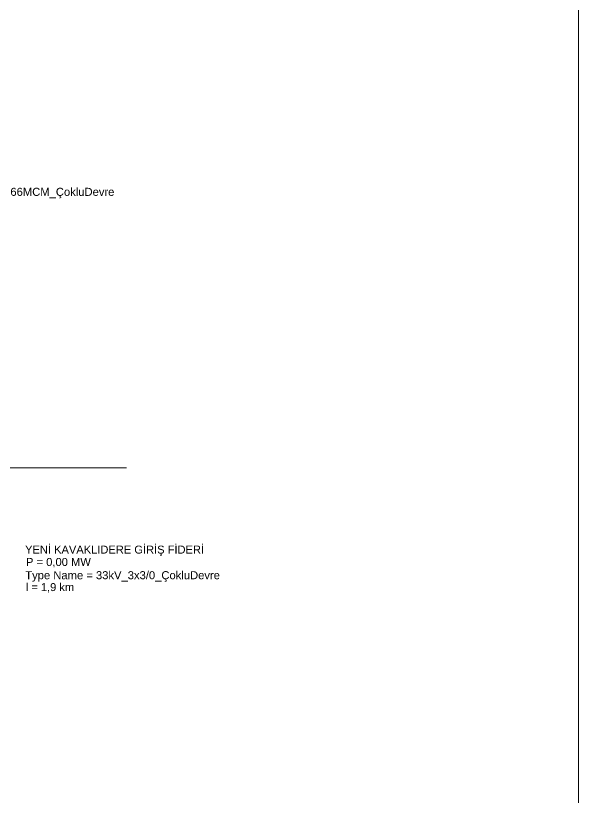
# Model space of a CAD drawing. Header units: millimetres. Extents: x 5 to 459, y 10 to 307.
# Drawn here: x 152 to 205, y 159.5 to 233 of the extents above; entities that cross this region are included whole.
import ezdxf

# ---------------------------------------------------------------- set-up
doc = ezdxf.new("R2010")
doc.units = ezdxf.units.MM
doc.header["$MEASUREMENT"] = 0
doc.layers.get('0').update_dxf_attribs({"linetype": 'CONTINUOUS'})
doc.styles.add('Arial$001', font='arial.ttf', dxfattribs={"height": 0.8937})

msp = doc.modelspace()

# ---------------------------------------------------------------- linework, layer by layer
at = {"color": 5, "linetype": 'Continuous', "lineweight": 20}
msp.add_lwpolyline([(204.955, 287.017), (4.881, 287.017), (4.881, 9.894), (204.955, 9.894)], close=True, dxfattribs=at)
msp.add_lwpolyline([(111.528, 190.495), (162.436, 190.495), (162.436, 190.495)], dxfattribs=at)

# ---------------------------------------------------------------- texts
at = {"color": 5, "style": 'Arial$001'}
for s, height, p in [('Type Name = 33kV_3x266MCM_ÇokluDevre', 0.75479, (140.183, 216.06)), ('YENİ KAVAKLIDERE GİRİŞ FİDERİ', 0.74794, (152.906, 182.423)), ('P = 0,00 MW', 0.75268, (152.989, 181.258)), ('Type Name = 33kV_3x3/0_ÇokluDevre', 0.7548, (152.922, 180.011)), ('l = 1,9 km', 0.7465, (152.972, 178.896))]:
    msp.add_text(s, height=height, dxfattribs=at).set_placement(p)

doc.saveas('drawing.dxf')
